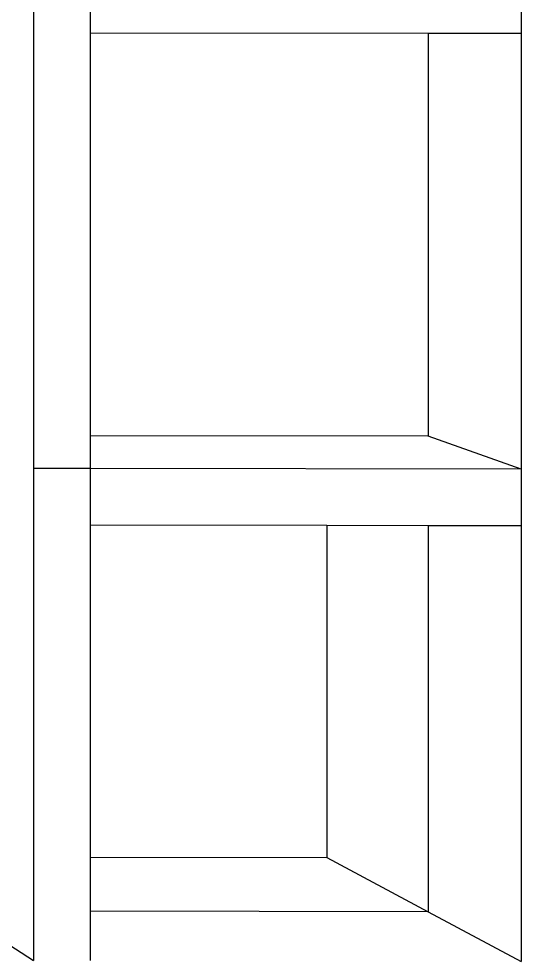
# Model space of a CAD drawing. Extents: x -7815 to 13236, y -6690 to 6575.
# Drawn here: x 4113 to 5004, y -2602 to -936 of the extents above; entities that cross this region are included whole.
import ezdxf

# ---------------------------------------------------------------- set-up
doc = ezdxf.new("R2010")
doc.units = 0
doc.layers.get('0').update_dxf_attribs({"linetype": 'CONTINUOUS'})

msp = doc.modelspace()

# ---------------------------------------------------------------- linework, layer by layer
for p, q in [((4139.4, -860.6), (4139.4, -1733.1)), ((4240.2, -860.7), (4240.2, -961.2)), ((5004.1, -861.2), (5004.1, -961.7)), ((4839.3, -961.6), (4240.2, -961.2)), ((4240.2, -961.2), (4240.2, -1674.9)), ((4839.3, -961.6), (4839.3, -1675.6)), ((5004.1, -961.7), (4839.3, -961.6)), ((5004.1, -961.7), (5004.1, -1734.3)), ((4839.3, -1675.6), (4240.2, -1674.9)), ((4240.2, -1674.9), (4240.2, -1733.3)), ((5004.1, -1734.3), (4839.3, -1675.6)), ((4139.4, -1733.1), (4139.4, -2605.7)), ((4240.2, -1733.3), (4139.4, -1733.1)), ((5004.1, -1734.3), (4240.2, -1733.3)), ((4240.2, -1733.3), (4240.2, -1833.8)), ((5004.1, -1734.3), (5004.1, -1834.8)), ((4240.2, -1833.8), (4240.2, -2422.3)), ((4659.5, -1834.4), (4240.2, -1833.8)), ((4659.5, -1834.4), (4659.5, -2423)), ((4839.3, -1834.6), (4659.5, -1834.4)), ((4839.3, -1834.6), (4839.3, -2519.2)), ((5004.1, -1834.8), (4839.3, -1834.6)), ((5004.1, -1834.8), (5004.1, -2607.3)), ((4240.2, -2422.3), (4659.5, -2423)), ((4240.2, -2422.3), (4240.2, -2518.1)), ((4659.5, -2423), (4839.3, -2519.2)), ((4018.8, -2527.3), (4139.4, -2605.7)), ((4839.3, -2519.2), (4240.2, -2518.1)), ((4240.2, -2518.1), (4240.2, -2605.9)), ((4839.3, -2519.2), (5004.1, -2607.3))]:
    msp.add_line(p, q)

doc.saveas('drawing.dxf')
